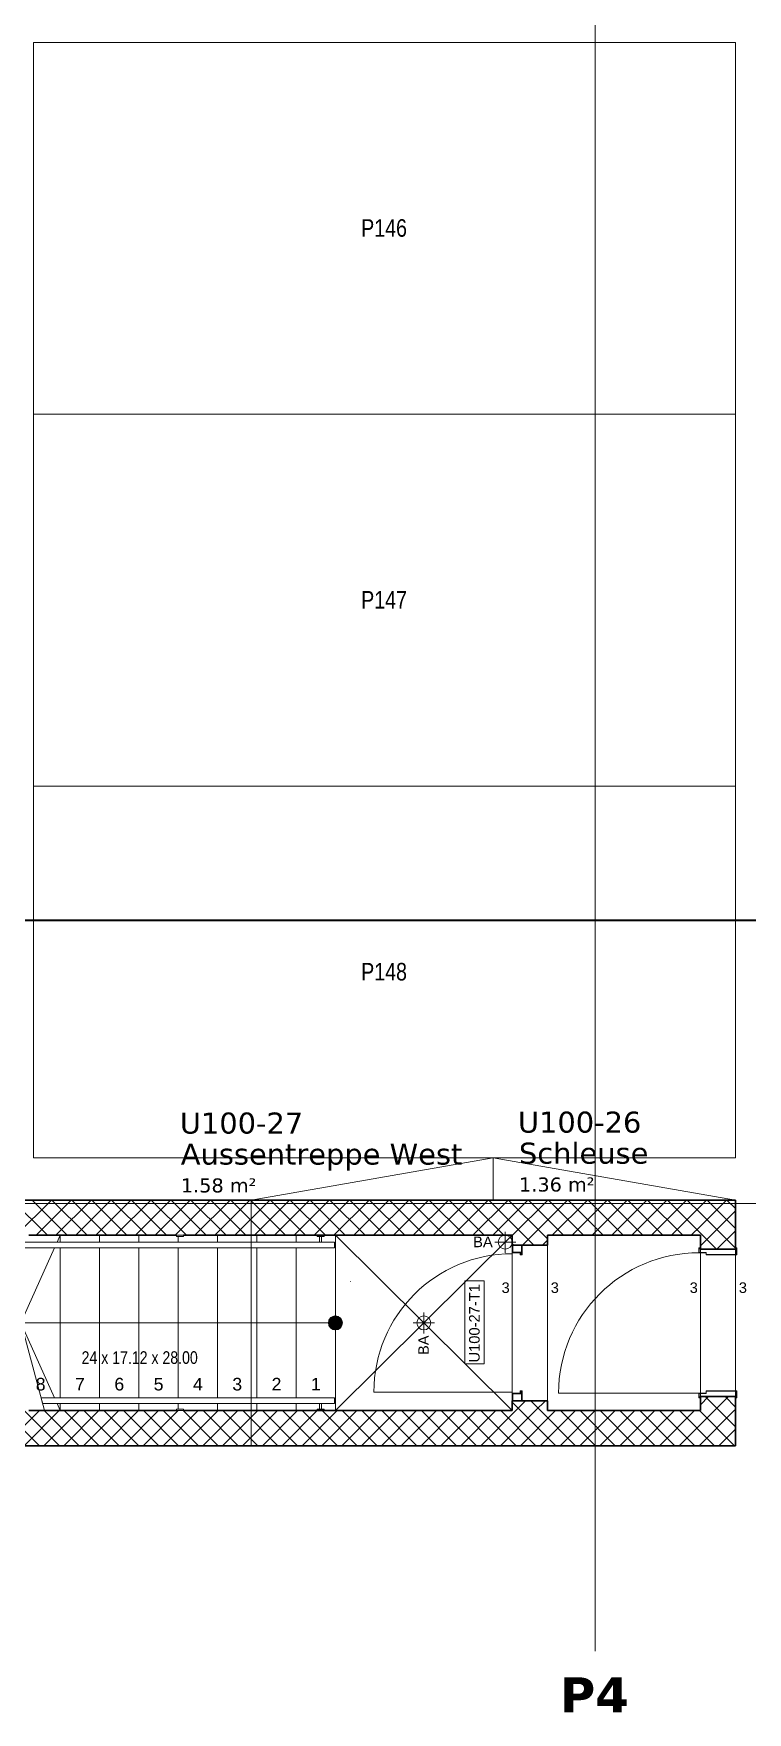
# Model space of a CAD drawing. Extents: x -1907 to 937, y -179 to 966.
# Drawn here: x -1512.3 to -1410.6, y 100.7 to 340 of the extents above; entities that cross this region are included whole.
import ezdxf
from ezdxf.lldxf.tags import DXFTag

# ---------------------------------------------------------------- set-up
doc = ezdxf.new("R2010")
doc.units = 0
doc.layers.get('0').update_dxf_attribs({"lineweight": 13})
for name, color, linetype, lineweight, true_color in [('A-____-MATC-OTLN', 7, 'Strichpunkt - Mittel', 40, 0x0080ff), ('A-DETL-____-OTLN', 5, 'Continuous', 9, 0x0000ff), ('S-GRID-____-IDEN', 7, 'Continuous', 9, 0x5555aa)]:
    doc.layers.add(name, color=color, linetype=linetype, lineweight=lineweight, true_color=true_color)
for name, color, linetype, lineweight in [('A-____-NOTE-TEXT', 7, 'Continuous', 9), ('A-AREA-____-IDEN', 7, 'Continuous', 5), ('A-DOOR-____-IDEN', 7, 'Continuous', 5), ('A-DOOR-____-OTLN', 7, 'Continuous', 9), ('A-DOOR-FRAM-MCUT', 7, 'Continuous', 9), ('A-DOOR-OPNG-OTLN', 7, 'Continuous', 9), ('A-FLOR-____-OTLN', 7, 'Continuous', 9), ('A-FLOR-HRAL-OTLN', 7, 'Continuous', 9), ('A-WALL-____-MCUT', 7, 'Continuous', 35), ('A-WALL-____-PATT', 7, 'Continuous', 35), ('C-PRKG-____-IDEN', 7, 'Continuous', 5), ('C-PRKG-____-OTLN', 7, 'Continuous', 9), ('I-WALL-____-OTLN', 7, 'Continuous', 9), ('S-GRID-____-OTLN', 7, 'Continuous', 5), ('S-STRS-____-IDEN', 7, 'Continuous', 9), ('S-STRS-____-MBND', 7, '_Strichpunkt - Fein', 9), ('S-STRS-____-OTLN', 7, 'Continuous', 9)]:
    doc.layers.add(name, color=color, linetype=linetype, lineweight=lineweight)
doc.styles.get("Standard").update_dxf_attribs({"font": 'arial.ttf'})
tags = doc.linetypes.add('_Rasterlinie_', pattern=[0.375, 0.2, -0.05, 0.075, -0.05]).pattern_tags.tags
tags[10:11] = [DXFTag(74, 4), DXFTag(75, 0), DXFTag(340, '0'), DXFTag(46, 1.0), DXFTag(50, 0.0), DXFTag(44, 0.0), DXFTag(45, 0.0)]
tags[8:9] = [DXFTag(74, 4), DXFTag(75, 0), DXFTag(340, '0'), DXFTag(46, 1.0), DXFTag(50, 0.0), DXFTag(44, 0.0), DXFTag(45, 0.0)]
tags[6:7] = [DXFTag(74, 4), DXFTag(75, 0), DXFTag(340, '0'), DXFTag(46, 1.0), DXFTag(50, 0.0), DXFTag(44, 0.0), DXFTag(45, 0.0)]
tags[4:5] = [DXFTag(74, 4), DXFTag(75, 0), DXFTag(340, '0'), DXFTag(46, 1.0), DXFTag(50, 0.0), DXFTag(44, 0.0), DXFTag(45, 0.0)]
tags = doc.linetypes.add('_Strichpunkt - Fein', pattern=[0.2, 0.1, -0.05, 0, -0.05]).pattern_tags.tags
tags[10:11] = [DXFTag(74, 4), DXFTag(75, 0), DXFTag(340, '0'), DXFTag(46, 1.0), DXFTag(50, 0.0), DXFTag(44, 0.0), DXFTag(45, 0.0)]
tags[8:9] = [DXFTag(74, 4), DXFTag(75, 0), DXFTag(340, '0'), DXFTag(46, 1.0), DXFTag(50, 0.0), DXFTag(44, 0.0), DXFTag(45, 0.0)]
tags[6:7] = [DXFTag(74, 4), DXFTag(75, 0), DXFTag(340, '0'), DXFTag(46, 1.0), DXFTag(50, 0.0), DXFTag(44, 0.0), DXFTag(45, 0.0)]
tags[4:5] = [DXFTag(74, 4), DXFTag(75, 0), DXFTag(340, '0'), DXFTag(46, 1.0), DXFTag(50, 0.0), DXFTag(44, 0.0), DXFTag(45, 0.0)]
tags = doc.linetypes.add('_Verdeckte Linien_', pattern=[0.15, 0.1, -0.05]).pattern_tags.tags
tags[6:7] = [DXFTag(74, 4), DXFTag(75, 0), DXFTag(340, '0'), DXFTag(46, 1.0), DXFTag(50, 0.0), DXFTag(44, 0.0), DXFTag(45, 0.0)]
tags[4:5] = [DXFTag(74, 4), DXFTag(75, 0), DXFTag(340, '0'), DXFTag(46, 1.0), DXFTag(50, 0.0), DXFTag(44, 0.0), DXFTag(45, 0.0)]
tags = doc.linetypes.add('Gestrichelt', pattern=[0.1, 0.05, -0.05]).pattern_tags.tags
tags[6:7] = [DXFTag(74, 4), DXFTag(75, 0), DXFTag(340, '0'), DXFTag(46, 1.0), DXFTag(50, 0.0), DXFTag(44, 0.0), DXFTag(45, 0.0)]
tags[4:5] = [DXFTag(74, 4), DXFTag(75, 0), DXFTag(340, '0'), DXFTag(46, 1.0), DXFTag(50, 0.0), DXFTag(44, 0.0), DXFTag(45, 0.0)]
tags = doc.linetypes.add('Grundrissdarstellung Sturz', pattern=[0.25, 0.15, -0.05, 0, -0.05]).pattern_tags.tags
tags[10:11] = [DXFTag(74, 4), DXFTag(75, 0), DXFTag(340, '0'), DXFTag(46, 1.0), DXFTag(50, 0.0), DXFTag(44, 0.0), DXFTag(45, 0.0)]
tags[8:9] = [DXFTag(74, 4), DXFTag(75, 0), DXFTag(340, '0'), DXFTag(46, 1.0), DXFTag(50, 0.0), DXFTag(44, 0.0), DXFTag(45, 0.0)]
tags[6:7] = [DXFTag(74, 4), DXFTag(75, 0), DXFTag(340, '0'), DXFTag(46, 1.0), DXFTag(50, 0.0), DXFTag(44, 0.0), DXFTag(45, 0.0)]
tags[4:5] = [DXFTag(74, 4), DXFTag(75, 0), DXFTag(340, '0'), DXFTag(46, 1.0), DXFTag(50, 0.0), DXFTag(44, 0.0), DXFTag(45, 0.0)]
tags = doc.linetypes.add('Strichpunkt - Mittel', pattern=[0.35, 0.15, -0.1, 0, -0.1]).pattern_tags.tags
tags[10:11] = [DXFTag(74, 4), DXFTag(75, 0), DXFTag(340, '0'), DXFTag(46, 1.0), DXFTag(50, 0.0), DXFTag(44, 0.0), DXFTag(45, 0.0)]
tags[8:9] = [DXFTag(74, 4), DXFTag(75, 0), DXFTag(340, '0'), DXFTag(46, 1.0), DXFTag(50, 0.0), DXFTag(44, 0.0), DXFTag(45, 0.0)]
tags[6:7] = [DXFTag(74, 4), DXFTag(75, 0), DXFTag(340, '0'), DXFTag(46, 1.0), DXFTag(50, 0.0), DXFTag(44, 0.0), DXFTag(45, 0.0)]
tags[4:5] = [DXFTag(74, 4), DXFTag(75, 0), DXFTag(340, '0'), DXFTag(46, 1.0), DXFTag(50, 0.0), DXFTag(44, 0.0), DXFTag(45, 0.0)]

# ---------------------------------------------------------------- blocks, each defined once
blk = doc.blocks.new('Referenz-A0UJ2810XE', base_point=(-1920.13, -159.41))
at = {"layer": 'A-____-MATC-OTLN', "color": 0, "linetype": 'Strichpunkt - Mittel', "ltscale": 0.4}
blk.add_line((-1898.71, 213.65), (398.87, 213.65), dxfattribs=at)
at = {"layer": 'A-____-NOTE-TEXT', "color": 0, "linetype": 'Continuous', "lineweight": 5, "ltscale": 0.13}
for p, q in [((-1443.56, 167.75), (-1446.56, 167.75)), ((-1445.06, 169.25), (-1445.06, 166.25)), ((-1458.16, 156.25), (-1455.16, 156.25)), ((-1456.66, 157.75), (-1456.66, 154.75))]:
    blk.add_line(p, q, dxfattribs=at)
for centre in [(-1445.06, 167.75), (-1456.66, 156.25)]:
    blk.add_circle(centre, 1, dxfattribs=at)
at = {"layer": 'A-AREA-____-IDEN', "color": 0, "linetype": 'Continuous', "ltscale": 0.13}
blk.add_line((-1467.13, 162.13), (-1467.16, 162.17), dxfattribs=at)
at = {"layer": 'A-DETL-____-OTLN', "color": 0, "linetype": 'Gestrichelt', "ltscale": 0.13}
blk.add_line((-1481.26, 138.75), (-1481.26, 173.75), dxfattribs=at)
at = {"layer": 'A-DOOR-____-IDEN', "color": 0, "linetype": 'Continuous', "ltscale": 0.13}
for p, q in [((-1450.83, 150.4), (-1450.83, 162.24)), ((-1450.83, 162.24), (-1448.05, 162.24)), ((-1448.05, 162.24), (-1448.05, 150.4)), ((-1448.05, 150.4), (-1450.83, 150.4))]:
    blk.add_line(p, q, dxfattribs=at)
at = {"layer": 'A-DOOR-____-OTLN', "color": 0, "linetype": 'Grundrissdarstellung Sturz', "ltscale": 0.13}
for p, q in [((-1417.26, 166.75), (-1417.26, 159.75)), ((-1412.26, 166.75), (-1412.26, 159.75)), ((-1417.26, 159.75), (-1417.26, 157.65)), ((-1412.26, 159.75), (-1412.26, 157.65)), ((-1417.26, 157.65), (-1417.26, 145.75)), ((-1412.26, 157.65), (-1412.26, 145.75))]:
    blk.add_line(p, q, dxfattribs=at)
at = {"layer": 'A-DOOR-FRAM-MCUT', "color": 0, "linetype": 'Continuous', "ltscale": 0.13}
for p, q in [((-1444.06, 167.35), (-1444.06, 166.25)), ((-1444.06, 166.25), (-1442.92, 166.25)), ((-1443.96, 166.35), (-1443.96, 167.35)), ((-1442.82, 166.35), (-1443.96, 166.35)), ((-1442.92, 166.25), (-1442.92, 165.95)), ((-1442.92, 165.95), (-1442.66, 165.95)), ((-1442.82, 166.05), (-1442.82, 166.35)), ((-1442.76, 166.05), (-1442.82, 166.05)), ((-1442.76, 167.35), (-1442.76, 166.05)), ((-1442.66, 165.95), (-1442.66, 167.35)), ((-1417.46, 166.95), (-1417.26, 166.95)), ((-1417.46, 166.25), (-1417.46, 166.95)), ((-1416.46, 166.25), (-1417.46, 166.25)), ((-1417.42, 166.91), (-1417.42, 166.29)), ((-1417.26, 166.91), (-1417.42, 166.91)), ((-1417.42, 166.29), (-1416.42, 166.29)), ((-1416.46, 165.95), (-1416.46, 166.25)), ((-1412.06, 165.95), (-1416.46, 165.95)), ((-1416.42, 166.29), (-1416.42, 165.99)), ((-1416.42, 165.99), (-1412.1, 165.99)), ((-1412.26, 166.95), (-1412.06, 166.95)), ((-1412.1, 166.91), (-1412.26, 166.91)), ((-1412.1, 165.99), (-1412.1, 166.91)), ((-1412.06, 166.95), (-1412.06, 165.95)), ((-1442.92, 146.25), (-1444.06, 146.25)), ((-1444.06, 146.25), (-1444.06, 145.15)), ((-1443.96, 145.15), (-1443.96, 146.15)), ((-1443.96, 146.15), (-1442.82, 146.15)), ((-1442.66, 146.55), (-1442.92, 146.55)), ((-1442.92, 146.55), (-1442.92, 146.25)), ((-1442.82, 146.15), (-1442.82, 146.45)), ((-1442.82, 146.45), (-1442.76, 146.45)), ((-1442.76, 146.45), (-1442.76, 145.15)), ((-1442.66, 145.15), (-1442.66, 146.55)), ((-1417.46, 146.25), (-1416.46, 146.25)), ((-1417.46, 145.55), (-1417.46, 146.25)), ((-1417.42, 146.21), (-1417.42, 145.59)), ((-1416.42, 146.21), (-1417.42, 146.21)), ((-1416.46, 146.55), (-1412.06, 146.55)), ((-1416.46, 146.25), (-1416.46, 146.55)), ((-1416.42, 146.51), (-1416.42, 146.21)), ((-1412.1, 146.51), (-1416.42, 146.51)), ((-1412.1, 145.59), (-1412.1, 146.51)), ((-1412.06, 146.55), (-1412.06, 145.55)), ((-1417.26, 145.55), (-1417.46, 145.55)), ((-1417.42, 145.59), (-1417.26, 145.59)), ((-1412.26, 145.59), (-1412.1, 145.59)), ((-1412.06, 145.55), (-1412.26, 145.55))]:
    blk.add_line(p, q, dxfattribs=at)
at = {"layer": 'A-DOOR-OPNG-OTLN', "color": 0, "linetype": 'Continuous', "ltscale": 0.13}
for p, q in [((-1463.78, 146.39), (-1444.06, 146.39)), ((-1417.46, 146.25), (-1437.46, 146.25))]:
    blk.add_line(p, q, dxfattribs=at)
for centre, major_axis in [((-1444.06, 146.39), (0, 19.72)), ((-1417.46, 146.25), (0, 20))]:
    blk.add_ellipse(centre, major_axis=major_axis, ratio=1, start_param=0, end_param=1.570796, dxfattribs=at)
at = {"layer": 'A-FLOR-____-OTLN', "color": 0, "linetype": 'Continuous', "ltscale": 0.13}
for p, q in [((-1481.26, 173.75), (-1446.76, 179.75)), ((-1446.76, 173.75), (-1446.76, 179.75)), ((-1446.76, 179.75), (-1412.26, 173.75)), ((-1444.06, 143.75), (-1469.26, 168.75)), ((-1469.26, 143.75), (-1444.06, 168.75))]:
    blk.add_line(p, q, dxfattribs=at)
at = {"layer": 'A-FLOR-HRAL-OTLN', "color": 0, "linetype": 'Continuous', "ltscale": 0.13}
for p, q in [((-1469.37, 167.75), (-1517.14, 167.75)), ((-1491.91, 168.75), (-1491.91, 168.55)), ((-1491.41, 168.75), (-1491.91, 168.75)), ((-1491.91, 168.55), (-1491.41, 168.55)), ((-1490.91, 168.75), (-1491.41, 168.75)), ((-1491.41, 168.55), (-1490.91, 168.55)), ((-1490.91, 168.55), (-1490.91, 168.75)), ((-1471.87, 168.75), (-1471.87, 168.55)), ((-1471.87, 168.55), (-1471.37, 168.55)), ((-1471.52, 168.55), (-1471.52, 167.75)), ((-1471.37, 168.55), (-1470.87, 168.55)), ((-1471.22, 167.75), (-1471.22, 168.55)), ((-1470.87, 168.55), (-1470.87, 168.75)), ((-1469.37, 167.75), (-1469.37, 166.95)), ((-1469.37, 166.95), (-1516.93, 166.95)), ((-1511.19, 145.55), (-1510.98, 144.75)), ((-1469.37, 145.55), (-1511.19, 145.55)), ((-1469.37, 144.75), (-1510.98, 144.75)), ((-1491.91, 143.75), (-1491.91, 143.95)), ((-1491.91, 143.95), (-1491.41, 143.95)), ((-1491.41, 143.75), (-1491.91, 143.75)), ((-1491.41, 143.95), (-1490.91, 143.95)), ((-1490.91, 143.75), (-1491.41, 143.75)), ((-1490.91, 143.95), (-1490.91, 143.75)), ((-1471.87, 143.75), (-1471.87, 143.95)), ((-1471.87, 143.95), (-1471.37, 143.95)), ((-1471.52, 143.95), (-1471.52, 144.75)), ((-1471.37, 143.95), (-1470.87, 143.95)), ((-1471.22, 144.75), (-1471.22, 143.95)), ((-1470.87, 143.95), (-1470.87, 143.75)), ((-1469.37, 145.55), (-1469.37, 144.75))]:
    blk.add_line(p, q, dxfattribs=at)
at = {"layer": 'A-WALL-____-MCUT', "color": 0, "linetype": 'Continuous', "ltscale": 0.35}
for p, q in [((-1412.26, 173.75), (-1528.76, 173.75)), ((-1412.26, 166.75), (-1412.26, 173.75)), ((-1512.96, 168.75), (-1491.91, 168.75)), ((-1490.91, 168.75), (-1444.06, 168.75)), ((-1444.06, 168.75), (-1444.06, 167.35)), ((-1439.06, 168.75), (-1417.26, 168.75)), ((-1439.06, 167.35), (-1439.06, 168.75)), ((-1417.26, 168.75), (-1417.26, 166.75)), ((-1444.06, 167.35), (-1439.06, 167.35)), ((-1417.26, 166.75), (-1412.26, 166.75)), ((-1491.91, 143.75), (-1512.96, 143.75)), ((-1444.06, 143.75), (-1490.91, 143.75)), ((-1444.06, 145.15), (-1444.06, 143.75)), ((-1439.06, 145.15), (-1444.06, 145.15)), ((-1439.06, 143.75), (-1439.06, 145.15)), ((-1417.26, 143.75), (-1439.06, 143.75)), ((-1417.26, 145.75), (-1417.26, 143.75)), ((-1412.26, 145.75), (-1417.26, 145.75)), ((-1412.26, 138.75), (-1412.26, 145.75)), ((-1528.76, 138.75), (-1412.26, 138.75))]:
    blk.add_line(p, q, dxfattribs=at)
at = {"layer": 'A-WALL-____-PATT', "color": 0, "linetype": 'Continuous', "lineweight": 9, "ltscale": 0.13}
for p, q in [((-1510.29, 168.75), (-1515.29, 173.75)), ((-1514.73, 168.75), (-1509.73, 173.75)), ((-1507.46, 168.75), (-1512.46, 173.75)), ((-1511.9, 168.75), (-1506.9, 173.75)), ((-1504.64, 168.75), (-1509.64, 173.75)), ((-1509.07, 168.75), (-1504.07, 173.75)), ((-1501.81, 168.75), (-1506.81, 173.75)), ((-1506.24, 168.75), (-1501.24, 173.75)), ((-1498.98, 168.75), (-1503.98, 173.75)), ((-1503.41, 168.75), (-1498.41, 173.75)), ((-1496.15, 168.75), (-1501.15, 173.75)), ((-1500.58, 168.75), (-1495.58, 173.75)), ((-1493.32, 168.75), (-1498.32, 173.75)), ((-1497.75, 168.75), (-1492.75, 173.75)), ((-1490.49, 168.75), (-1495.49, 173.75)), ((-1494.93, 168.75), (-1489.93, 173.75)), ((-1487.66, 168.75), (-1492.66, 173.75)), ((-1492.1, 168.75), (-1487.1, 173.75)), ((-1484.84, 168.75), (-1489.84, 173.75)), ((-1489.27, 168.75), (-1484.27, 173.75)), ((-1482.01, 168.75), (-1487.01, 173.75)), ((-1486.44, 168.75), (-1481.44, 173.75)), ((-1479.18, 168.75), (-1484.18, 173.75)), ((-1483.61, 168.75), (-1478.61, 173.75)), ((-1476.35, 168.75), (-1481.35, 173.75)), ((-1480.78, 168.75), (-1475.78, 173.75)), ((-1473.52, 168.75), (-1478.52, 173.75)), ((-1477.96, 168.75), (-1472.96, 173.75)), ((-1470.69, 168.75), (-1475.69, 173.75)), ((-1475.13, 168.75), (-1470.13, 173.75)), ((-1467.87, 168.75), (-1472.87, 173.75)), ((-1472.3, 168.75), (-1467.3, 173.75)), ((-1465.04, 168.75), (-1470.04, 173.75)), ((-1469.47, 168.75), (-1464.47, 173.75)), ((-1462.21, 168.75), (-1467.21, 173.75)), ((-1466.64, 168.75), (-1461.64, 173.75)), ((-1459.38, 168.75), (-1464.38, 173.75)), ((-1463.81, 168.75), (-1458.81, 173.75)), ((-1456.55, 168.75), (-1461.55, 173.75)), ((-1460.98, 168.75), (-1455.98, 173.75)), ((-1453.72, 168.75), (-1458.72, 173.75)), ((-1458.16, 168.75), (-1453.16, 173.75)), ((-1450.89, 168.75), (-1455.89, 173.75)), ((-1455.33, 168.75), (-1450.33, 173.75)), ((-1448.07, 168.75), (-1453.07, 173.75)), ((-1452.5, 168.75), (-1447.5, 173.75)), ((-1445.24, 168.75), (-1450.24, 173.75)), ((-1449.67, 168.75), (-1444.67, 173.75)), ((-1442.41, 168.75), (-1447.41, 173.75)), ((-1446.84, 168.75), (-1441.84, 173.75)), ((-1439.58, 168.75), (-1444.58, 173.75)), ((-1444.01, 168.75), (-1439.01, 173.75)), ((-1436.75, 168.75), (-1441.75, 173.75)), ((-1441.19, 168.75), (-1436.19, 173.75)), ((-1433.92, 168.75), (-1438.92, 173.75)), ((-1438.36, 168.75), (-1433.36, 173.75)), ((-1431.1, 168.75), (-1436.1, 173.75)), ((-1435.53, 168.75), (-1430.53, 173.75)), ((-1428.27, 168.75), (-1433.27, 173.75)), ((-1432.7, 168.75), (-1427.7, 173.75)), ((-1425.44, 168.75), (-1430.44, 173.75)), ((-1429.87, 168.75), (-1424.87, 173.75)), ((-1422.61, 168.75), (-1427.61, 173.75)), ((-1427.04, 168.75), (-1422.04, 173.75)), ((-1419.78, 168.75), (-1424.78, 173.75)), ((-1424.22, 168.75), (-1419.22, 173.75)), ((-1417.26, 169.06), (-1421.95, 173.75)), ((-1421.39, 168.75), (-1417.26, 172.88)), ((-1417.26, 171.89), (-1419.13, 173.75)), ((-1417.26, 172.88), (-1416.39, 173.75)), ((-1417.26, 170.05), (-1413.56, 173.75)), ((-1412.26, 169.71), (-1416.3, 173.75)), ((-1412.26, 172.54), (-1413.47, 173.75)), ((-1418.56, 168.75), (-1417.26, 170.05)), ((-1417.26, 167.22), (-1412.26, 172.22)), ((-1412.26, 166.89), (-1417.26, 171.89)), ((-1444.06, 168.7), (-1444.01, 168.75)), ((-1443.84, 167.35), (-1444.06, 167.57)), ((-1442.59, 167.35), (-1441.19, 168.75)), ((-1441.01, 167.35), (-1442.41, 168.75)), ((-1439.76, 167.35), (-1439.06, 168.05)), ((-1439.06, 168.23), (-1439.58, 168.75)), ((-1414.95, 166.75), (-1417.26, 169.06)), ((-1414.9, 166.75), (-1412.26, 169.39)), ((-1516.44, 138.75), (-1511.44, 143.75)), ((-1511.4, 138.75), (-1516.4, 143.75)), ((-1513.61, 138.75), (-1508.61, 143.75)), ((-1508.58, 138.75), (-1513.58, 143.75)), ((-1510.78, 138.75), (-1505.78, 143.75)), ((-1505.75, 138.75), (-1510.75, 143.75)), ((-1507.96, 138.75), (-1502.96, 143.75)), ((-1502.92, 138.75), (-1507.92, 143.75)), ((-1505.13, 138.75), (-1500.13, 143.75)), ((-1500.09, 138.75), (-1505.09, 143.75)), ((-1502.3, 138.75), (-1497.3, 143.75)), ((-1497.26, 138.75), (-1502.26, 143.75)), ((-1499.47, 138.75), (-1494.47, 143.75)), ((-1494.43, 138.75), (-1499.43, 143.75)), ((-1496.64, 138.75), (-1491.64, 143.75)), ((-1491.61, 138.75), (-1496.61, 143.75)), ((-1493.81, 138.75), (-1488.81, 143.75)), ((-1488.78, 138.75), (-1493.78, 143.75)), ((-1490.98, 138.75), (-1485.98, 143.75)), ((-1485.95, 138.75), (-1490.95, 143.75)), ((-1488.16, 138.75), (-1483.16, 143.75)), ((-1483.12, 138.75), (-1488.12, 143.75)), ((-1485.33, 138.75), (-1480.33, 143.75)), ((-1480.29, 138.75), (-1485.29, 143.75)), ((-1482.5, 138.75), (-1477.5, 143.75)), ((-1477.46, 138.75), (-1482.46, 143.75)), ((-1479.67, 138.75), (-1474.67, 143.75)), ((-1474.64, 138.75), (-1479.64, 143.75)), ((-1476.84, 138.75), (-1471.84, 143.75)), ((-1471.81, 138.75), (-1476.81, 143.75)), ((-1474.01, 138.75), (-1469.01, 143.75)), ((-1468.98, 138.75), (-1473.98, 143.75)), ((-1471.19, 138.75), (-1466.19, 143.75)), ((-1466.15, 138.75), (-1471.15, 143.75)), ((-1468.36, 138.75), (-1463.36, 143.75)), ((-1463.32, 138.75), (-1468.32, 143.75)), ((-1465.53, 138.75), (-1460.53, 143.75)), ((-1460.49, 138.75), (-1465.49, 143.75)), ((-1462.7, 138.75), (-1457.7, 143.75)), ((-1457.66, 138.75), (-1462.66, 143.75)), ((-1459.87, 138.75), (-1454.87, 143.75)), ((-1454.84, 138.75), (-1459.84, 143.75)), ((-1457.04, 138.75), (-1452.04, 143.75)), ((-1452.01, 138.75), (-1457.01, 143.75)), ((-1454.22, 138.75), (-1449.22, 143.75)), ((-1449.18, 138.75), (-1454.18, 143.75)), ((-1451.39, 138.75), (-1446.39, 143.75)), ((-1446.35, 138.75), (-1451.35, 143.75)), ((-1448.56, 138.75), (-1443.56, 143.75)), ((-1443.52, 138.75), (-1448.52, 143.75)), ((-1445.73, 138.75), (-1440.73, 143.75)), ((-1440.69, 138.75), (-1445.69, 143.75)), ((-1442.87, 143.75), (-1444.06, 144.95)), ((-1443.56, 143.75), (-1442.16, 145.15)), ((-1442.9, 138.75), (-1437.9, 143.75)), ((-1437.87, 138.75), (-1442.87, 143.75)), ((-1440.04, 143.75), (-1441.44, 145.15)), ((-1440.73, 143.75), (-1439.33, 145.15)), ((-1440.07, 138.75), (-1435.07, 143.75)), ((-1435.04, 138.75), (-1440.04, 143.75)), ((-1437.24, 138.75), (-1432.24, 143.75)), ((-1432.21, 138.75), (-1437.21, 143.75)), ((-1434.42, 138.75), (-1429.42, 143.75)), ((-1429.38, 138.75), (-1434.38, 143.75)), ((-1431.59, 138.75), (-1426.59, 143.75)), ((-1426.55, 138.75), (-1431.55, 143.75)), ((-1428.76, 138.75), (-1423.76, 143.75)), ((-1423.72, 138.75), (-1428.72, 143.75)), ((-1425.93, 138.75), (-1420.93, 143.75)), ((-1420.89, 138.75), (-1425.89, 143.75)), ((-1423.1, 138.75), (-1418.1, 143.75)), ((-1418.07, 138.75), (-1423.07, 143.75)), ((-1420.27, 138.75), (-1415.27, 143.75)), ((-1415.24, 138.75), (-1420.24, 143.75)), ((-1417.45, 138.75), (-1412.45, 143.75)), ((-1412.41, 138.75), (-1417.41, 143.75)), ((-1417.26, 144.59), (-1416.1, 145.75)), ((-1414.58, 143.75), (-1416.58, 145.75)), ((-1415.27, 143.75), (-1413.27, 145.75)), ((-1412.26, 141.43), (-1414.58, 143.75)), ((-1412.26, 144.26), (-1413.75, 145.75)), ((-1412.45, 143.75), (-1412.26, 143.93)), ((-1414.62, 138.75), (-1412.26, 141.11))]:
    blk.add_line(p, q, dxfattribs=at)
at = {"layer": 'C-PRKG-____-OTLN', "color": 0, "linetype": 'Continuous', "ltscale": 0.13}
for p, q in [((-1512.26, 338.72), (-1512.26, 285.73)), ((-1412.26, 338.72), (-1512.26, 338.72)), ((-1412.26, 338.72), (-1512.26, 338.72)), ((-1512.26, 338.72), (-1512.26, 285.73)), ((-1512.26, 285.73), (-1512.26, 338.72)), ((-1512.26, 338.72), (-1412.26, 338.72)), ((-1512.26, 338.72), (-1512.26, 338.72)), ((-1412.26, 338.72), (-1412.26, 285.73)), ((-1412.26, 285.73), (-1412.26, 338.72)), ((-1412.26, 338.72), (-1412.26, 285.73)), ((-1412.26, 338.72), (-1412.26, 338.72)), ((-1512.26, 285.73), (-1512.26, 232.74)), ((-1412.26, 285.73), (-1512.26, 285.73)), ((-1412.26, 285.73), (-1512.26, 285.73)), ((-1512.26, 285.73), (-1512.26, 232.74)), ((-1512.26, 232.74), (-1512.26, 285.73)), ((-1512.26, 285.73), (-1412.26, 285.73)), ((-1512.26, 285.73), (-1512.26, 285.73)), ((-1412.26, 285.73), (-1512.26, 285.73)), ((-1512.26, 285.73), (-1412.26, 285.73)), ((-1412.26, 285.73), (-1512.26, 285.73)), ((-1512.26, 285.73), (-1512.26, 285.73)), ((-1412.26, 285.73), (-1412.26, 232.74)), ((-1412.26, 232.74), (-1412.26, 285.73)), ((-1412.26, 285.73), (-1412.26, 232.74)), ((-1412.26, 285.73), (-1412.26, 285.73)), ((-1412.26, 285.73), (-1412.26, 285.73)), ((-1512.26, 232.74), (-1512.26, 179.75)), ((-1412.26, 232.74), (-1512.26, 232.74)), ((-1412.26, 232.74), (-1512.26, 232.74)), ((-1512.26, 232.74), (-1512.26, 179.75)), ((-1512.26, 179.75), (-1512.26, 232.74)), ((-1512.26, 232.74), (-1412.26, 232.74)), ((-1512.26, 232.74), (-1512.26, 232.74)), ((-1412.26, 232.74), (-1512.26, 232.74)), ((-1512.26, 232.74), (-1412.26, 232.74)), ((-1412.26, 232.74), (-1512.26, 232.74)), ((-1512.26, 232.74), (-1512.26, 232.74)), ((-1412.26, 232.74), (-1412.26, 179.75)), ((-1412.26, 179.75), (-1412.26, 232.74)), ((-1412.26, 232.74), (-1412.26, 179.75)), ((-1412.26, 232.74), (-1412.26, 232.74)), ((-1412.26, 232.74), (-1412.26, 232.74)), ((-1412.26, 179.75), (-1512.26, 179.75)), ((-1512.26, 179.75), (-1412.26, 179.75)), ((-1412.26, 179.75), (-1512.26, 179.75)), ((-1512.26, 179.75), (-1512.26, 179.75)), ((-1412.26, 179.75), (-1412.26, 179.75))]:
    blk.add_line(p, q, dxfattribs=at)
at = {"layer": 'I-WALL-____-OTLN', "color": 0, "linetype": 'Continuous', "ltscale": 0.13}
for p, q in [((-1444.06, 146.25), (-1444.06, 166.25)), ((-1439.06, 167.35), (-1439.06, 145.15)), ((-1417.26, 166.29), (-1417.26, 166.75)), ((-1417.26, 146.25), (-1417.26, 166.25)), ((-1412.26, 166.75), (-1412.26, 165.99)), ((-1412.26, 165.95), (-1412.26, 146.55)), ((-1417.26, 145.75), (-1417.26, 146.21)), ((-1412.26, 146.51), (-1412.26, 145.75))]:
    blk.add_line(p, q, dxfattribs=at)
at = {"layer": 'S-GRID-____-OTLN', "color": 0, "linetype": '_Rasterlinie_', "ltscale": 0.13}
for p, q in [((-1432.26, 109.45), (-1432.26, 950.47)), ((-1873.7, 173.25), (300.93, 173.25))]:
    blk.add_line(p, q, dxfattribs=at)
at = {"layer": 'S-STRS-____-MBND', "color": 0, "linetype": 'Continuous', "ltscale": 0.13}
blk.add_line((-1517.41, 168.75), (-1510.71, 143.75), dxfattribs=at)
at = {"layer": 'S-STRS-____-OTLN', "color": 0, "linetype": 'Continuous', "ltscale": 0.13}
for p, q in [((-1508.91, 167.75), (-1508.46, 168.75)), ((-1508.46, 167.75), (-1508.46, 168.75)), ((-1502.86, 167.75), (-1502.86, 168.75)), ((-1497.26, 167.75), (-1497.26, 168.75)), ((-1491.66, 167.75), (-1491.66, 168.55)), ((-1486.06, 167.75), (-1486.06, 168.75)), ((-1480.46, 167.75), (-1480.46, 168.75)), ((-1474.86, 167.75), (-1474.86, 168.75)), ((-1469.26, 143.75), (-1469.26, 168.75)), ((-1514.06, 156.25), (-1509.27, 166.95)), ((-1508.46, 145.55), (-1508.46, 166.95)), ((-1502.86, 145.55), (-1502.86, 166.95)), ((-1497.26, 145.55), (-1497.26, 166.95)), ((-1491.66, 145.55), (-1491.66, 166.95)), ((-1486.06, 145.55), (-1486.06, 166.95)), ((-1480.46, 145.55), (-1480.46, 166.95)), ((-1474.86, 145.55), (-1474.86, 166.95)), ((-1508.46, 156.25), (-1514.06, 156.25)), ((-1514.06, 156.25), (-1509.27, 145.55)), ((-1502.86, 156.25), (-1508.46, 156.25)), ((-1497.26, 156.25), (-1502.86, 156.25)), ((-1491.66, 156.25), (-1497.26, 156.25)), ((-1486.06, 156.25), (-1491.66, 156.25)), ((-1480.46, 156.25), (-1486.06, 156.25)), ((-1474.86, 156.25), (-1480.46, 156.25)), ((-1469.26, 156.25), (-1474.86, 156.25)), ((-1469.92, 157.01), (-1470.22, 156.53)), ((-1470.22, 156.53), (-1470.22, 155.97)), ((-1470.22, 155.97), (-1469.92, 155.49)), ((-1469.4, 157.24), (-1469.92, 157.01)), ((-1468.85, 157.16), (-1469.4, 157.24)), ((-1468.42, 156.79), (-1468.85, 157.16)), ((-1468.85, 155.34), (-1468.42, 155.71)), ((-1468.26, 156.25), (-1468.42, 156.79)), ((-1468.42, 155.71), (-1468.26, 156.25)), ((-1469.92, 155.49), (-1469.4, 155.26)), ((-1469.4, 155.26), (-1468.85, 155.34)), ((-1508.91, 144.75), (-1508.46, 143.75)), ((-1508.46, 143.75), (-1508.46, 144.75)), ((-1502.86, 143.75), (-1502.86, 144.75)), ((-1497.26, 143.75), (-1497.26, 144.75)), ((-1491.66, 143.95), (-1491.66, 144.75)), ((-1486.06, 143.75), (-1486.06, 144.75)), ((-1480.46, 143.75), (-1480.46, 144.75)), ((-1474.86, 143.75), (-1474.86, 144.75))]:
    blk.add_line(p, q, dxfattribs=at)
at = {"layer": 'S-STRS-____-OTLN', "color": 0, "linetype": '_Verdeckte Linien_', "ltscale": 0.13}
for p, q in [((-1508.46, 167.75), (-1508.46, 168.75)), ((-1502.86, 167.75), (-1502.86, 168.75)), ((-1497.26, 167.75), (-1497.26, 168.75)), ((-1491.66, 167.75), (-1491.66, 168.55)), ((-1486.06, 167.75), (-1486.06, 168.75)), ((-1480.46, 167.75), (-1480.46, 168.75)), ((-1474.86, 167.75), (-1474.86, 168.75)), ((-1469.26, 143.75), (-1469.26, 168.75)), ((-1508.46, 145.55), (-1508.46, 166.95)), ((-1502.86, 145.55), (-1502.86, 166.95)), ((-1497.26, 145.55), (-1497.26, 166.95)), ((-1491.66, 145.55), (-1491.66, 166.95)), ((-1486.06, 145.55), (-1486.06, 166.95)), ((-1480.46, 145.55), (-1480.46, 166.95)), ((-1474.86, 145.55), (-1474.86, 166.95)), ((-1508.46, 143.75), (-1508.46, 144.75)), ((-1502.86, 143.75), (-1502.86, 144.75)), ((-1497.26, 143.75), (-1497.26, 144.75)), ((-1491.66, 143.95), (-1491.66, 144.75)), ((-1486.06, 143.75), (-1486.06, 144.75)), ((-1480.46, 143.75), (-1480.46, 144.75)), ((-1474.86, 143.75), (-1474.86, 144.75))]:
    blk.add_line(p, q, dxfattribs=at)
at = {"layer": 'S-STRS-____-OTLN', "color": 0, "linetype": 'Continuous', "ltscale": 0.13}
blk.add_circle((-1469.26, 156.25), 1, dxfattribs=at)
for points in [[(-1470.25, 156.09), (-1470.26, 156.25), (-1470.25, 156.41)], [(-1470.21, 155.94), (-1470.25, 156.41), (-1470.21, 156.56)], [(-1470.25, 156.09), (-1470.25, 156.41), (-1470.21, 155.94)], [(-1469.92, 155.49), (-1470.22, 156.53), (-1469.92, 157.01)], [(-1470.22, 155.97), (-1470.22, 156.53), (-1469.92, 155.49)], [(-1470.15, 155.8), (-1470.21, 156.56), (-1470.15, 156.7)], [(-1470.21, 155.94), (-1470.21, 156.56), (-1470.15, 155.8)], [(-1470.07, 155.66), (-1470.15, 156.7), (-1470.07, 156.84)], [(-1470.15, 155.8), (-1470.15, 156.7), (-1470.07, 155.66)], [(-1469.97, 155.54), (-1470.07, 156.84), (-1469.97, 156.96)], [(-1470.07, 155.66), (-1470.07, 156.84), (-1469.97, 155.54)], [(-1469.85, 155.44), (-1469.97, 156.96), (-1469.85, 157.06)], [(-1469.97, 155.54), (-1469.97, 156.96), (-1469.85, 155.44)], [(-1469.4, 155.26), (-1469.92, 157.01), (-1469.4, 157.24)], [(-1469.92, 155.49), (-1469.92, 157.01), (-1469.4, 155.26)], [(-1469.72, 155.36), (-1469.85, 157.06), (-1469.72, 157.14)], [(-1469.85, 155.44), (-1469.85, 157.06), (-1469.72, 155.36)], [(-1469.57, 155.3), (-1469.72, 157.14), (-1469.57, 157.2)], [(-1469.72, 155.36), (-1469.72, 157.14), (-1469.57, 155.3)], [(-1469.42, 155.26), (-1469.57, 157.2), (-1469.42, 157.24)], [(-1469.57, 155.3), (-1469.57, 157.2), (-1469.42, 155.26)], [(-1469.26, 155.25), (-1469.42, 157.24), (-1469.26, 157.25)], [(-1469.42, 155.26), (-1469.42, 157.24), (-1469.26, 155.25)], [(-1469.4, 155.26), (-1469.4, 157.24), (-1468.85, 155.34)], [(-1468.85, 155.34), (-1469.4, 157.24), (-1468.85, 157.16)], [(-1469.26, 155.25), (-1469.26, 157.25), (-1469.1, 155.26)], [(-1469.1, 155.26), (-1469.26, 157.25), (-1469.1, 157.24)], [(-1469.1, 155.26), (-1469.1, 157.24), (-1468.95, 155.3)], [(-1468.95, 155.3), (-1469.1, 157.24), (-1468.95, 157.2)], [(-1468.95, 155.3), (-1468.95, 157.2), (-1468.81, 155.36)], [(-1468.81, 155.36), (-1468.95, 157.2), (-1468.81, 157.14)], [(-1468.85, 155.34), (-1468.85, 157.16), (-1468.42, 155.71)], [(-1468.42, 155.71), (-1468.85, 157.16), (-1468.42, 156.79)], [(-1468.81, 155.36), (-1468.81, 157.14), (-1468.67, 155.44)], [(-1468.67, 155.44), (-1468.81, 157.14), (-1468.67, 157.06)], [(-1468.67, 155.44), (-1468.67, 157.06), (-1468.55, 155.54)], [(-1468.55, 155.54), (-1468.67, 157.06), (-1468.55, 156.96)], [(-1468.55, 155.54), (-1468.55, 156.96), (-1468.45, 155.66)], [(-1468.45, 155.66), (-1468.55, 156.96), (-1468.45, 156.84)], [(-1468.45, 155.66), (-1468.45, 156.84), (-1468.37, 155.8)], [(-1468.37, 155.8), (-1468.45, 156.84), (-1468.37, 156.7)], [(-1468.42, 155.71), (-1468.42, 156.79), (-1468.26, 156.25)], [(-1468.37, 155.8), (-1468.37, 156.7), (-1468.31, 155.94)], [(-1468.31, 155.94), (-1468.37, 156.7), (-1468.31, 156.56)], [(-1468.31, 155.94), (-1468.31, 156.56), (-1468.27, 156.09)], [(-1468.27, 156.09), (-1468.31, 156.56), (-1468.27, 156.41)], [(-1468.27, 156.09), (-1468.27, 156.41), (-1468.26, 156.25)]]:
    blk.add_solid(points, dxfattribs=at)
at = {"layer": 'A-____-NOTE-TEXT', "color": 0, "linetype": 'Continuous', "lineweight": 5, "ltscale": 0.13, "char_height": 1.5, "attachment_point": 1}
for s, insert in [('{\\fArial;BA}', (-1449.64, 168.54)), ('{\\fArial;3}', (-1445.59, 162.02)), ('{\\fArial;3}', (-1438.59, 162.02)), ('{\\fArial;3}', (-1418.79, 162.02)), ('{\\fArial;3}', (-1411.79, 162.02))]:
    blk.add_mtext(s, dxfattribs=dict(at, insert=insert))
at = {"layer": 'A-____-NOTE-TEXT', "color": 0, "linetype": 'Continuous', "lineweight": 5, "ltscale": 0.13, "insert": (-1457.45, 151.67), "char_height": 1.5, "attachment_point": 1, "rotation": 90}
blk.add_mtext('{\\fArial;BA}', dxfattribs=at)
at = {"layer": 'A-AREA-____-IDEN', "color": 0, "linetype": 'Continuous', "ltscale": 0.13, "attachment_point": 1}
for s, insert, char_height in [('{\\fVerdana;U100-27}', (-1491.43, 186.23), 3), ('{\\fVerdana;U100-26}', (-1443.26, 186.36), 3), ('{\\fVerdana;Schleuse}', (-1443.11, 181.94), 3), ('{\\fVerdana;Aussentreppe West}', (-1491.29, 181.81), 3), ('{\\fVerdana;1.58 m²}', (-1491.28, 176.84), 2), ('{\\fVerdana;1.36 m²}', (-1443.1, 176.97), 2)]:
    blk.add_mtext(s, dxfattribs=dict(at, insert=insert, char_height=char_height))
at = {"layer": 'A-DOOR-____-IDEN', "color": 0, "linetype": 'Continuous', "ltscale": 0.13, "insert": (-1450.21, 150.6), "char_height": 1.5, "attachment_point": 1, "rotation": 90}
blk.add_mtext('{\\fArial;U100-27-T1}', dxfattribs=at)
at = {"layer": 'C-PRKG-____-IDEN', "color": 0, "linetype": 'Continuous', "ltscale": 0.13, "char_height": 2.5, "attachment_point": 1}
for s, insert in [('{\\W0.8;\\fArial;P146}', (-1465.59, 313.53)), ('{\\W0.8;\\fArial;P147}', (-1465.59, 260.54)), ('{\\W0.8;\\fArial;P148}', (-1465.59, 207.55))]:
    blk.add_mtext(s, dxfattribs=dict(at, insert=insert))
at = {"layer": 'S-GRID-____-IDEN', "color": 0, "linetype": 'Continuous', "lineweight": 5, "ltscale": 0.13, "insert": (-1437.26, 105.74), "char_height": 5, "attachment_point": 1}
blk.add_mtext('{\\fVerdana|b1|i0;P4}', dxfattribs=at)
at = {"layer": 'S-STRS-____-IDEN', "color": 0, "linetype": 'Continuous', "lineweight": 5, "ltscale": 0.13, "insert": (-1505.42, 152.21), "char_height": 1.8, "attachment_point": 1}
blk.add_mtext('{\\W0.8;\\fArial;24 x 17.12 x 28.00}', dxfattribs=at)
at = {"layer": 'S-STRS-____-OTLN', "color": 0, "linetype": 'Continuous', "ltscale": 0.13, "char_height": 1.8, "attachment_point": 1}
for s, insert in [('{\\fArial;8}', (-1511.95, 148.42)), ('{\\fArial;7}', (-1506.35, 148.42)), ('{\\fArial;6}', (-1500.75, 148.42)), ('{\\fArial;5}', (-1495.15, 148.42)), ('{\\fArial;4}', (-1489.55, 148.42)), ('{\\fArial;3}', (-1483.95, 148.42)), ('{\\fArial;2}', (-1478.35, 148.42)), ('{\\fArial;1}', (-1472.75, 148.42))]:
    blk.add_mtext(s, dxfattribs=dict(at, insert=insert))

msp = doc.modelspace()

# ---------------------------------------------------------------- block references
at = {"color": 9, "lineweight": 25, "ltscale": 0.25, "true_color": 0xc0c0c0}
msp.add_blockref('Referenz-A0UJ2810XE', (-1920.13, -159.41), dxfattribs=at)

doc.saveas('drawing.dxf')
